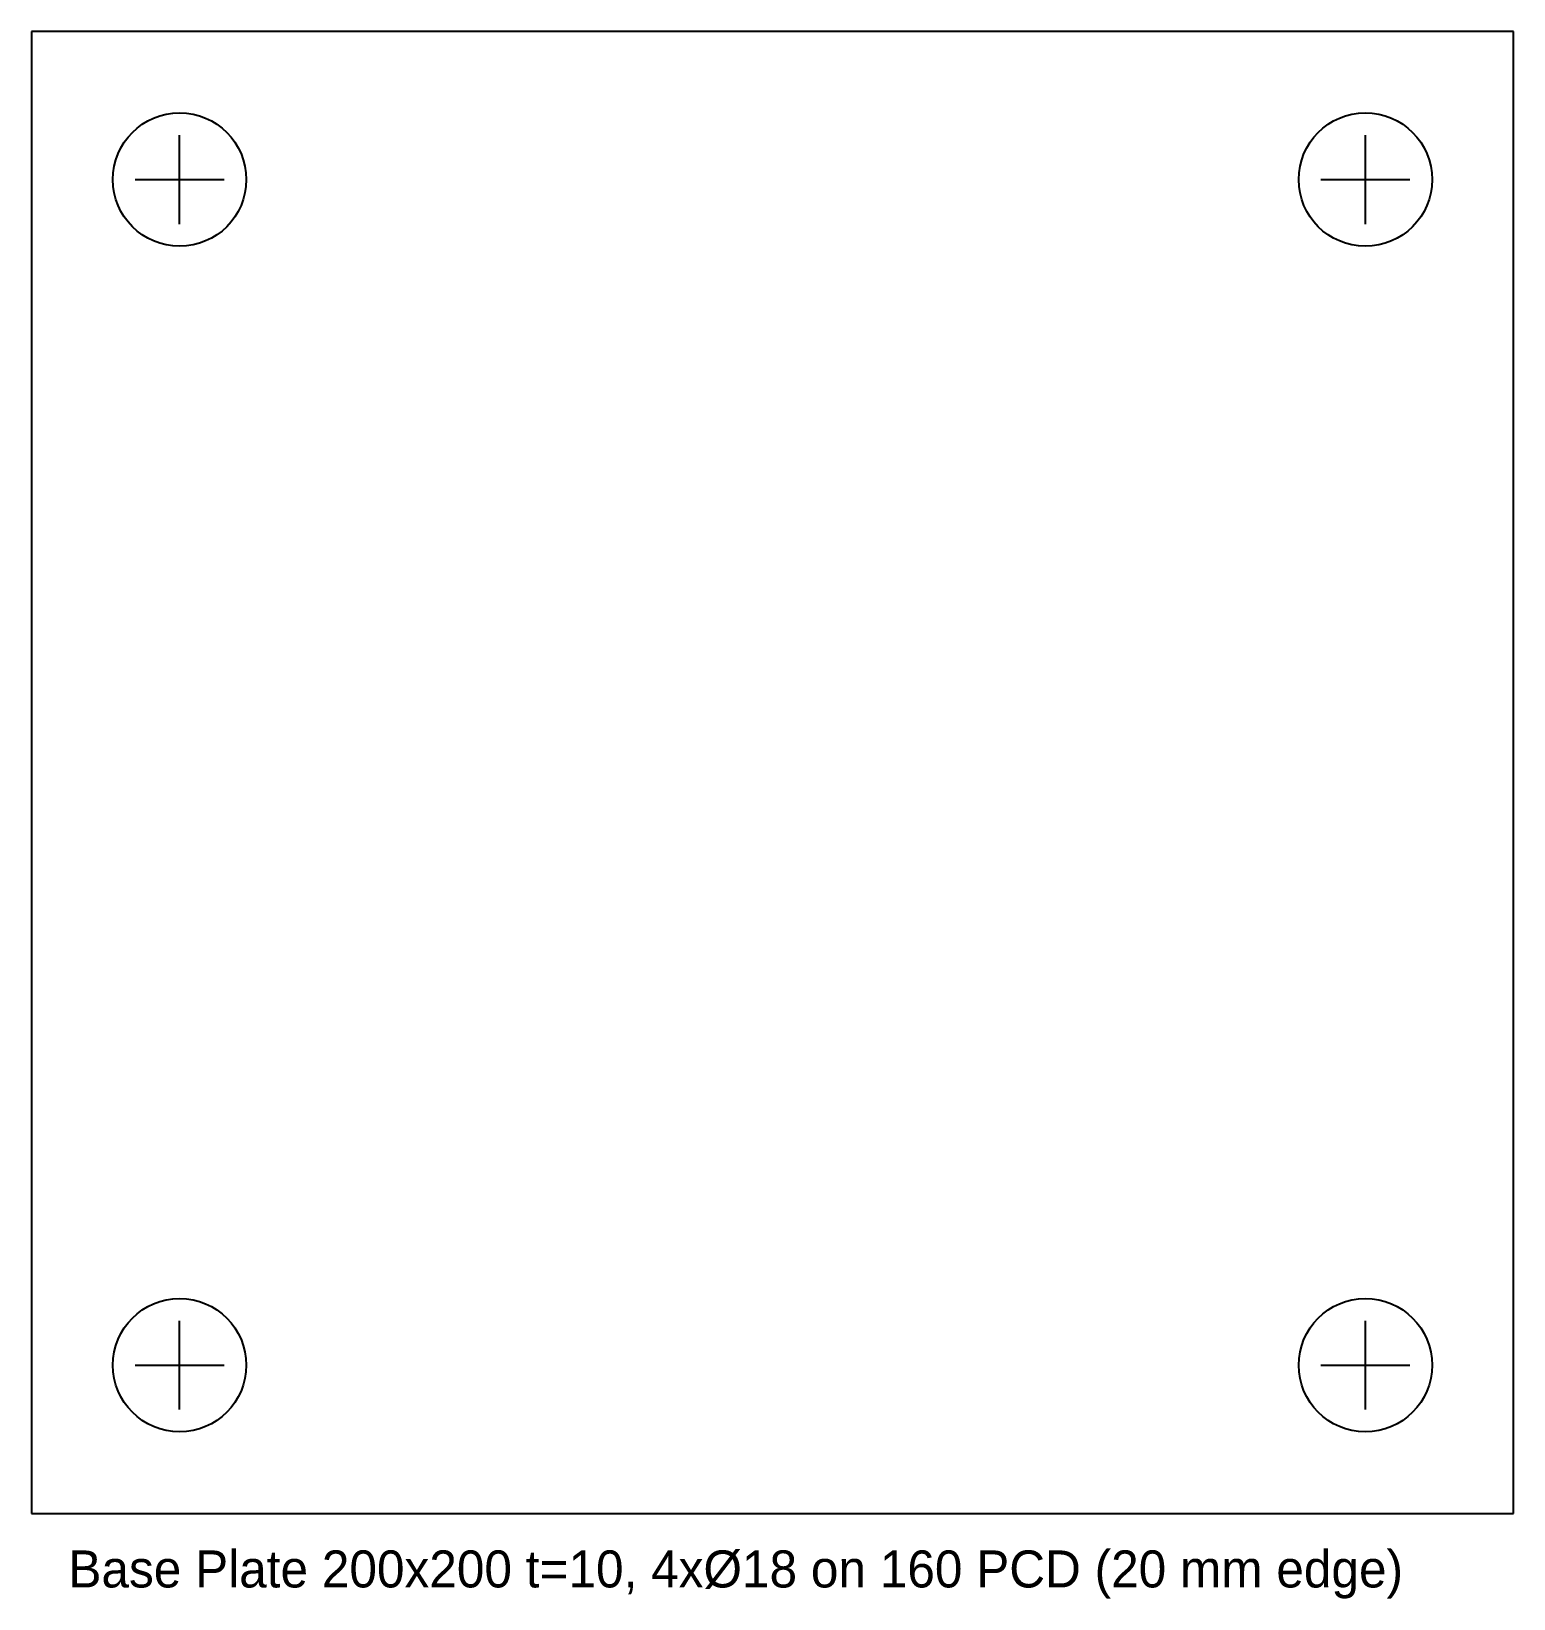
# Model space of a CAD drawing. Extents: x 0 to 200, y -12 to 200.
import ezdxf

# ---------------------------------------------------------------- set-up
doc = ezdxf.new("R2010")
doc.units = 0
for name, color, linetype in [('CENTERLINES', 3, 'CONTINUOUS'), ('HOLES', 1, 'CONTINUOUS'), ('NOTES', 2, 'CONTINUOUS'), ('OUTLINE', 7, 'CONTINUOUS')]:
    doc.layers.add(name, color=color, linetype=linetype)

msp = doc.modelspace()

# ---------------------------------------------------------------- linework, layer by layer
at = {"layer": 'CENTERLINES'}
for p, q in [((20, 174), (20, 186)), ((180, 174), (180, 186)), ((14, 180), (26, 180)), ((174, 180), (186, 180)), ((20, 14), (20, 26)), ((180, 14), (180, 26)), ((14, 20), (26, 20)), ((174, 20), (186, 20))]:
    msp.add_line(p, q, dxfattribs=at)
at = {"layer": 'HOLES'}
for centre in [(20, 180), (180, 180), (20, 20), (180, 20)]:
    msp.add_circle(centre, 9, dxfattribs=at)
at = {"layer": 'OUTLINE'}
for p, q in [((200, 200), (0, 200)), ((0, 200), (0, 0)), ((200, 0), (200, 200)), ((0, 0), (200, 0))]:
    msp.add_line(p, q, dxfattribs=at)

# ---------------------------------------------------------------- texts
at = {"layer": 'NOTES'}
msp.add_text('Base Plate 200x200 t=10, 4xØ18 on 160 PCD (20 mm edge)', height=5, dxfattribs=at).set_placement((5, -10))

doc.saveas('drawing.dxf')
